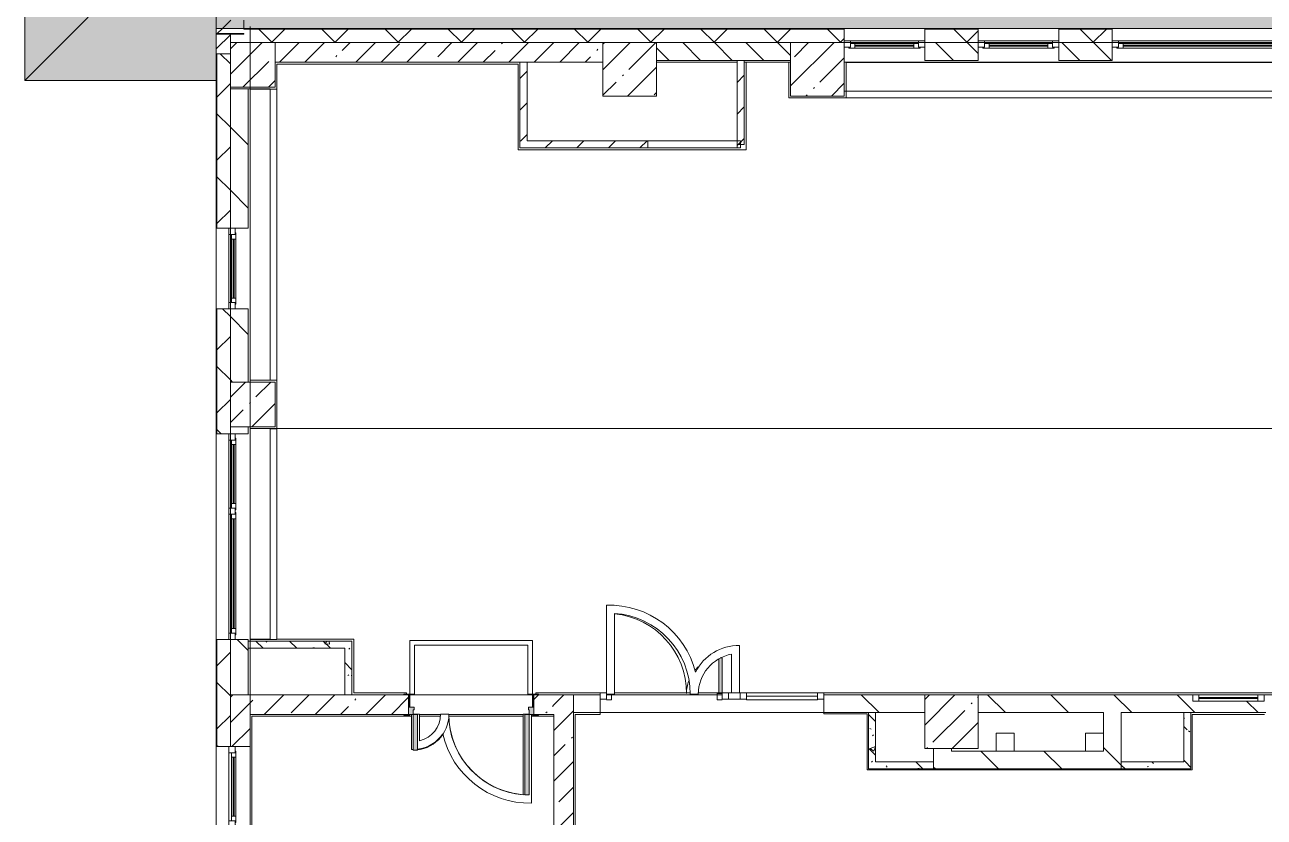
# Model space of a CAD drawing. Header units: millimetres. Extents: x 36059 to 234328, y -8553 to 29000.
# Drawn here: x 104907 to 118778, y 6530 to 15398 of the extents above; entities that cross this region are included whole.
import ezdxf

# ---------------------------------------------------------------- set-up
doc = ezdxf.new("R2010")
doc.units = ezdxf.units.MM
for name, color, linetype, lineweight in [('A-DETL-5', 7, 'Continuous', 5), ('A-GENM', 7, 'Continuous', 5), ('A-GLAZ-2', 7, 'Continuous', 5), ('A-GLAZ-CURT-3', 7, 'Continuous', 5), ('A-GLAZ-CWMG-3', 7, 'Continuous', 5), ('A-WALL', 7, 'Continuous', 9), ('A-WALL-3', 7, 'Continuous', 5), ('I-WALL-4', 7, 'Continuous', 5), ('S-COLS-3', 7, 'Continuous', 5), ('Оси', 7, 'Continuous', 9)]:
    doc.layers.add(name, color=color, linetype=linetype, lineweight=lineweight)
doc.layers.add('A-DETL-GENF-2', color=7, linetype='Continuous', lineweight=9, true_color=0xc0c0c0, transparency=0.4)
for name, color, linetype, lineweight, true_color in [('A-DETL-GENF-3', 7, 'Continuous', 5, 0xaaaaaa), ('A-DOOR-1', 7, 'Continuous', 5, 0xaaaaaa), ('A-DOOR-2', 7, 'Continuous', 5, 0xe2e2e2), ('A-DOOR-FRAM-1', 7, 'Continuous', 5, 0xe2e2e2), ('A-DOOR-FRAM-2', 7, 'Continuous', 5, 0xaaaaaa), ('A-FLOR-2', 7, 'Continuous', 5, 0xaaaaaa), ('A-GENM-1', 7, 'Continuous', 5, 0x737373), ('A-WALL-4', 7, 'Continuous', 5, 0x737373), ('I-WALL-3', 7, 'Continuous', 5, 0x737373), ('I-WALL-5', 7, 'Continuous', 5, 0x787878)]:
    doc.layers.add(name, color=color, linetype=linetype, lineweight=lineweight, true_color=true_color)
pattern_1 = [(135, (107317.9, 0), (-353.553, -353.553), [])]
pattern_2 = [(45, (107317.9, 0), (-353.5534, 353.5534), []), (135, (107317.9, 0), (-353.5534, -353.5534), [])]
pattern_3 = [(45, (107317.9, 0), (-285.123, 285.123), []), (45, (107603, 0), (-285.123, 285.123), [504.031, -100.806, 16.764, -84.042])]
pattern_4 = [(135, (107317.9, 0), (-377.17, -377.17), [533.4, -88.9, 17.78, -88.9]), (135, (107317.9, 376.94), (-377.17, -377.17), []), (50, (107317.9, 0), (637.645, -55.787), [66.675, -733.425]), (355, (107317.9, 0), (-123.35, 668.7), [53.34, -586.74]), (100.451, (107371, -4.65), (514.3, 612.908), [56.665, -623.315]), (46.184, (107317.9, 177.8), (948.776, -147.15), [100.01, -1100.14]), (96.636, (107397, 165.5), (830.91, 865.997), [85, -934.97]), (351.184, (107317.9, 177.8), (830.92, 865.99), [80.01, -880.11]), (21, (107406.8, 133.35), (530.65, -357.928), [66.675, -733.425]), (326, (107406.8, 133.35), (216.308, 644.66), [53.34, -586.74]), (71.451, (107451, 103.5), (746.96, 286.724), [56.665, -623.315]), (37.5, (107317.9, 0), (10.8105, 295.9426), [16.764, -562.864, 16.764, -578.866, -588.962]), (37.5, (107317.9, 0), (10.8105, 295.9426), [-1175.258, 16.764, -572.198]), (7.5, (107317.9, 0), (233.869, 350.632), [16.764, -322.834, 16.764, -549.529, -224.472]), (7.5, (107317.9, 0), (233.869, 350.632), [-905.891, 16.764, -207.708]), (327.5, (107119.64, 0), (474.568, -20.0513), [16.764, -205.486, 16.764, -676.656, -920.115]), (327.5, (107119.64, 0), (474.568, -20.0513), [-915.67, 16.764, -903.351]), (317.5, (107030.74, 0), (518.452, 88.993), [16.764, -272.161, 16.764, -443.738, -653.415]), (317.5, (107030.74, 0), (518.452, 88.993), [-749.427, 16.764, -636.65])]
pattern_5 = [(45, (107317.9, 0), (-176.7767, 176.7767), [])]

# ---------------------------------------------------------------- blocks, each defined once
blk = doc.blocks.new('парапет1 - парапет-18629556-3_10_2_птичка')
at = {"layer": 'A-GENM'}
for p, q in [((-2411, 14773), (-2411, 27400)), ((-268, 14773), (-2411, 14773))]:
    blk.add_line(p, q, dxfattribs=at)
at = {"layer": 'A-GENM-1'}
for p, q in [((-2409, 14775), (-1702, 15482)), ((-268, 15482), (-268, 14775))]:
    blk.add_line(p, q, dxfattribs=at)
blk = doc.blocks.new('BSC_Колонна _Прямоугольная - 500х500-V95-3_10_2_птичка')
at = {"layer": 'S-COLS-3'}
h = blk.add_hatch(dxfattribs=at)
h.set_pattern_fill('FP_126', color=256, style=0, pattern_type=2)
h.set_pattern_definition([(45, (-140, -14950), (-285.123, 285.123), []), (45, (145.12, -14950), (-285.123, 285.123), [504.031, -100.806, 16.764, -84.042])])
h.paths.add_polyline_path([(-250, -250), (250, -250), (250, 250), (-250, 250)])
for p, q in [((250, 250), (-250, 250)), ((-250, 250), (-250, -250)), ((250, -250), (250, 250)), ((-250, -250), (250, -250))]:
    blk.add_line(p, q, dxfattribs=at)
blk = doc.blocks.new('120_Окно_СКБ_1Ст - 120_Окно_СКБ_1Ст 900х2500_h_-20664874-3_10_2_птичка')
at = {"layer": 'A-GLAZ-2'}
for p, q in [((-450, -127), (-450, -57)), ((-450, -57), (-380, -57)), ((450, -57), (-450, -57)), ((-380, -127), (-450, -127)), ((-450, -127), (-400, -127)), ((-380, -127), (-400, -127)), ((-400, -127), (-400, -137)), ((-400, -137), (400, -137)), ((400, -137), (-400, -137)), ((-380, -57), (-380, -127)), ((380, -87), (-380, -87)), ((-380, -87), (-380, -127)), ((-330, -137), (-330, -87)), ((-330, -107), (330, -107)), ((330, -117), (-330, -117)), ((330, -137), (330, -87)), ((380, -127), (380, -57)), ((380, -57), (450, -57)), ((380, -127), (380, -87)), ((450, -127), (380, -127)), ((400, -127), (380, -127)), ((400, -127), (450, -127)), ((400, -137), (400, -127)), ((450, -57), (450, -127))]:
    blk.add_line(p, q, dxfattribs=at)
blk = doc.blocks.new('120_Окно_СКБ_2Ст - 120_Окно_СКБ_2Ст 2100х2400 _мал створка справа_-22446225-3_10_2_птичка')
at = {"layer": 'A-GLAZ-2'}
for p, q in [((-1050, -127), (-1050, -57)), ((-1050, -57), (-980, -57)), ((1050, -57), (-1050, -57)), ((-980, -127), (-1050, -127)), ((-1050, -127), (-1000, -127)), ((-980, -127), (-1000, -127)), ((-1000, -127), (-1000, -137)), ((-1000, -137), (170, -137)), ((170, -137), (-1000, -137)), ((-980, -57), (-980, -127)), ((150, -87), (-980, -87)), ((-980, -87), (-980, -127)), ((-930, -137), (-930, -87)), ((-930, -107), (100, -107)), ((100, -117), (-930, -117)), ((100, -137), (100, -87)), ((150, -127), (150, -57)), ((150, -57), (220, -57)), ((150, -127), (150, -87)), ((220, -127), (150, -127)), ((170, -127), (150, -127)), ((170, -127), (200, -127)), ((170, -137), (170, -127)), ((220, -127), (200, -127)), ((200, -127), (200, -137)), ((200, -137), (1000, -137)), ((1000, -137), (200, -137)), ((220, -57), (220, -127)), ((980, -87), (220, -87)), ((220, -87), (220, -127)), ((270, -137), (270, -87)), ((270, -107), (930, -107)), ((930, -117), (270, -117)), ((930, -137), (930, -87)), ((980, -127), (980, -57)), ((980, -57), (1050, -57)), ((980, -127), (980, -87)), ((1050, -127), (980, -127)), ((1000, -127), (980, -127)), ((1000, -127), (1050, -127)), ((1000, -137), (1000, -127)), ((1050, -57), (1050, -127))]:
    blk.add_line(p, q, dxfattribs=at)
blk = doc.blocks.new('120_Окно_СКБ_2Ст - 120_Окно_СКБ_2Ст 2300х2500 _мал створка справа_-22272277-3_10_2_птичка')
at = {"layer": 'A-GLAZ-2'}
for p, q in [((-1150, -127), (-1150, -57)), ((-1150, -57), (-1080, -57)), ((1150, -57), (-1150, -57)), ((-1080, -127), (-1150, -127)), ((-1150, -127), (-1100, -127)), ((-1080, -127), (-1100, -127)), ((-1100, -127), (-1100, -137)), ((-1100, -137), (270, -137)), ((270, -137), (-1100, -137)), ((-1080, -57), (-1080, -127)), ((250, -87), (-1080, -87)), ((-1080, -87), (-1080, -127)), ((-1030, -137), (-1030, -87)), ((-1030, -107), (200, -107)), ((200, -117), (-1030, -117)), ((200, -137), (200, -87)), ((250, -127), (250, -57)), ((250, -57), (320, -57)), ((250, -127), (250, -87)), ((320, -127), (250, -127)), ((270, -127), (250, -127)), ((270, -127), (300, -127)), ((270, -137), (270, -127)), ((320, -127), (300, -127)), ((300, -127), (300, -137)), ((300, -137), (1100, -137)), ((1100, -137), (300, -137)), ((320, -57), (320, -127)), ((1080, -87), (320, -87)), ((320, -87), (320, -127)), ((370, -137), (370, -87)), ((370, -107), (1030, -107)), ((1030, -117), (370, -117)), ((1030, -137), (1030, -87)), ((1080, -127), (1080, -57)), ((1080, -57), (1150, -57)), ((1080, -127), (1080, -87)), ((1150, -127), (1080, -127)), ((1100, -127), (1080, -127)), ((1100, -127), (1150, -127)), ((1100, -137), (1100, -127)), ((1150, -57), (1150, -127))]:
    blk.add_line(p, q, dxfattribs=at)
blk = doc.blocks.new('110_Дверь_СКБ_2Ст - Д-1 Лестничная клетка EIS60-24280000-3_10_2_птичка')
at = {"layer": 'A-DOOR-2'}
for points in [[(-637.5, 1010), (-637.5, 110), (-587.5, 110), (-587.5, 1010)], [(612.5, 510), (612.5, 110), (662.5, 110), (662.5, 510)], [(712.5, 30), (697.5, 30), (697.5, -110), (712.5, -110)]]:
    blk.add_hatch(color=256, dxfattribs=at).paths.add_polyline_path(points)
h = blk.add_hatch(color=256, dxfattribs=at)
h.paths.add_polyline_path([(712.5, 110), (662.5, 110), (662.5, 60), (652.5, 60), (652.5, 30), (712.5, 30), (712.5, 39.7)])
h.paths.add_polyline_path([(-687.5, 110), (-687.5, 30), (-627.5, 30), (-627.5, 60), (-637.5, 60), (-637.5, 110)])
at = {"layer": 'A-DOOR-FRAM-1'}
for points in [[(-742.5, 118), (-742.5, 110), (-672.5, 110), (-672.5, 118)], [(-672.5, 30), (-687.5, 30), (-687.5, -110), (-672.5, -110)], [(767.5, 118), (697.5, 118), (697.5, 110), (767.5, 110)], [(-672.5, -110), (-742.5, -110), (-742.5, -118), (-672.5, -118)], [(697.5, -110), (697.5, -118), (767.5, -118), (767.5, -110)]]:
    blk.add_hatch(color=256, dxfattribs=at).paths.add_polyline_path(points)
at = {"layer": 'A-DOOR-1'}
for p, q in [((-637.5, 1010), (-637.5, 110)), ((-587.5, 1010), (-637.5, 1010)), ((-587.5, 110), (-587.5, 1010)), ((662.5, 510), (612.5, 510)), ((612.5, 510), (612.5, 110)), ((662.5, 110), (662.5, 510)), ((-637.5, 110), (-587.5, 110)), ((612.5, 110), (662.5, 110))]:
    blk.add_line(p, q, dxfattribs=at)
for centre, radius, start, end in [((-637.5, 110), 900, 0, 90), ((662.5, 110), 400, 90, 180)]:
    blk.add_arc(centre, radius, start, end, dxfattribs=at)
at = {"layer": 'A-DOOR-FRAM-2'}
for p, q in [((-672.5, 118), (-742.5, 118)), ((-742.5, 118), (-742.5, 110)), ((-742.5, 110), (-672.5, 110)), ((-637.5, 110), (-687.5, 110)), ((-687.5, 110), (-687.5, 30)), ((-687.5, 30), (-627.5, 30)), ((-672.5, 30), (-687.5, 30)), ((-687.5, 30), (-687.5, -110)), ((-672.5, 110), (-672.5, 118)), ((-672.5, -110), (-672.5, 30)), ((-637.5, 60), (-637.5, 110)), ((-627.5, 60), (-637.5, 60)), ((-627.5, 30), (-627.5, 60)), ((662.5, 60), (652.5, 60)), ((652.5, 60), (652.5, 30)), ((652.5, 30), (712.5, 30)), ((662.5, 110), (662.5, 60)), ((712.5, 110), (662.5, 110)), ((767.5, 118), (697.5, 118)), ((697.5, 118), (697.5, 110)), ((697.5, 110), (767.5, 110)), ((712.5, 30), (697.5, 30)), ((697.5, 30), (697.5, -110)), ((712.5, 30), (712.5, 110)), ((712.5, -110), (712.5, 30)), ((767.5, 110), (767.5, 118)), ((-672.5, -110), (-742.5, -110)), ((-742.5, -110), (-742.5, -118)), ((-742.5, -118), (-672.5, -118)), ((-687.5, -110), (-672.5, -110)), ((-672.5, -118), (-672.5, -110)), ((697.5, -110), (712.5, -110)), ((767.5, -110), (697.5, -110)), ((697.5, -110), (697.5, -118)), ((697.5, -118), (767.5, -118)), ((767.5, -118), (767.5, -110))]:
    blk.add_line(p, q, dxfattribs=at)
blk = doc.blocks.new('120_Окно_СКБ_2Ст - 120_Окно_СКБ_2Ст 3100х2500 _мал_створка слева_ 2-V121-3_10_2_птичка')
at = {"layer": 'A-GLAZ-2'}
for p, q in [((-1550, -127), (-1550, -57)), ((-1550, -57), (-1480, -57)), ((1550, -57), (-1550, -57)), ((-1480, -127), (-1550, -127)), ((-1550, -127), (-1500, -127)), ((-1480, -127), (-1500, -127)), ((-1500, -127), (-1500, -137)), ((-1500, -137), (670, -137)), ((670, -137), (-1500, -137)), ((-1480, -57), (-1480, -127)), ((650, -87), (-1480, -87)), ((-1480, -87), (-1480, -127)), ((-1430, -137), (-1430, -87)), ((-1430, -107), (600, -107)), ((600, -117), (-1430, -117)), ((600, -137), (600, -87)), ((650, -127), (650, -57)), ((650, -57), (720, -57)), ((650, -127), (650, -87)), ((720, -127), (650, -127)), ((670, -127), (650, -127)), ((670, -127), (700, -127)), ((670, -137), (670, -127)), ((720, -127), (700, -127)), ((700, -127), (700, -137)), ((700, -137), (1500, -137)), ((1500, -137), (700, -137)), ((720, -57), (720, -127)), ((1480, -87), (720, -87)), ((720, -87), (720, -127)), ((770, -137), (770, -87)), ((770, -107), (1430, -107)), ((1430, -117), (770, -117)), ((1430, -137), (1430, -87)), ((1480, -127), (1480, -57)), ((1480, -57), (1550, -57)), ((1480, -127), (1480, -87)), ((1550, -127), (1480, -127)), ((1500, -127), (1480, -127)), ((1500, -127), (1550, -127)), ((1500, -137), (1500, -127)), ((1550, -57), (1550, -127))]:
    blk.add_line(p, q, dxfattribs=at)
blk = doc.blocks.new('BSC_Колонна _Прямоугольная - 600х600-V178-3_10_2_птичка')
at = {"layer": 'S-COLS-3'}
h = blk.add_hatch(dxfattribs=at)
h.set_pattern_fill('FP_172', color=256, style=0, pattern_type=2)
h.set_pattern_definition([(45, (-7960, -7600), (-285.123, 285.123), []), (45, (-7674.88, -7600), (-285.123, 285.123), [504.031, -100.806, 16.764, -84.042])])
h.paths.add_polyline_path([(-300, -300), (300, -300), (300, 300), (-300, 300)])
for p, q in [((300, 300), (-300, 300)), ((-300, 300), (-300, -300)), ((300, -300), (300, 300)), ((-300, -300), (300, -300))]:
    blk.add_line(p, q, dxfattribs=at)
blk = doc.blocks.new('120_Окно_СКБ_1Ст - 120_Окно_СКБ_1Ст_900х2500_h_-20705657-3_10_2_птичка')
at = {"layer": 'A-GLAZ-2'}
for p, q in [((-450, -127), (-450, -57)), ((-450, -57), (-380, -57)), ((450, -57), (-450, -57)), ((-380, -127), (-450, -127)), ((-450, -127), (-400, -127)), ((-380, -127), (-400, -127)), ((-400, -127), (-400, -137)), ((-400, -137), (400, -137)), ((400, -137), (-400, -137)), ((-380, -57), (-380, -127)), ((380, -87), (-380, -87)), ((-380, -87), (-380, -127)), ((-330, -137), (-330, -87)), ((-330, -107), (330, -107)), ((330, -117), (-330, -117)), ((330, -137), (330, -87)), ((380, -127), (380, -57)), ((380, -57), (450, -57)), ((380, -127), (380, -87)), ((450, -127), (380, -127)), ((400, -127), (380, -127)), ((400, -127), (450, -127)), ((400, -137), (400, -127)), ((450, -57), (450, -127))]:
    blk.add_line(p, q, dxfattribs=at)
blk = doc.blocks.new('BSC_Колонна _Прямоугольная - 500х500-V186-3_10_2_птичка')
at = {"layer": 'S-COLS-3'}
h = blk.add_hatch(dxfattribs=at)
h.set_pattern_fill('FP_182', color=256, style=0, pattern_type=2)
h.set_pattern_definition([(45, (-140, -11150), (-285.123, 285.123), []), (45, (145.12, -11150), (-285.123, 285.123), [504.031, -100.806, 16.764, -84.042])])
h.paths.add_polyline_path([(-136, -250), (250, -250), (250, 250), (-250, 250), (-250, -250)])
for p, q in [((250, 250), (-250, 250)), ((-250, 250), (-250, -250)), ((250, -250), (250, 250)), ((-250, -250), (250, -250))]:
    blk.add_line(p, q, dxfattribs=at)
blk = doc.blocks.new('Прямоугольный импост - 50 x 70 мм-V217-3_10_2_птичка')
at = {"layer": 'A-GLAZ-CWMG-3'}
for p, q in [((-70, 35), (0, 35)), ((-70, -35), (-70, 35)), ((0, 35), (0, -35)), ((0, -35), (-70, -35))]:
    blk.add_line(p, q, dxfattribs=at)
blk = doc.blocks.new('Дверь_Витражная_остекление_ - ДВН_ДАО_Главный вход_1200 в свету-V218-3_10_2_птичка')
at = {"layer": 'A-DOOR-2'}
blk.add_hatch(color=256, dxfattribs=at).paths.add_polyline_path([(626, 30), (647, 35), (647, 430), (635, 430), (607, 416), (607, 30), (620, 30)])
at = {"layer": 'A-DETL-GENF-3'}
for p, q in [((647, 430), (635, 430)), ((647, 35), (647, 430)), ((607, 416), (607, 30)), ((-592, -40), (-592, 23)), ((592, -40), (592, 30)), ((592, 30), (647, 30)), ((607, 30), (647, 30)), ((-647, -40), (-592, -40)), ((647, -40), (592, -40))]:
    blk.add_line(p, q, dxfattribs=at)
at = {"layer": 'A-DOOR-1'}
blk.add_line((647, 430), (647, 35), dxfattribs=at)
for centre, radius, start, end in [((-647, 30), 895, 360, 84.2645), ((647, 30), 400, 90, 93.429), ((647, 30), 400, 132.2351, 140.3871), ((647, 30), 400, 159.4182, 180)]:
    blk.add_arc(centre, radius, start, end, dxfattribs=at)
blk = doc.blocks.new('Системная панель - Стемалит - 40мм-32257327-3_10_2_птичка')
at = {"layer": 'A-GLAZ-CURT-3'}
for p, q in [((65, 35), (-65, 35)), ((-65, 35), (-65, -35)), ((65, -35), (65, 35)), ((-65, -35), (65, -35))]:
    blk.add_line(p, q, dxfattribs=at)
blk = doc.blocks.new('Прямоугольный импост - 50 x 70 мм-31687886-3_10_2_птичка')
at = {"layer": 'A-GLAZ-CWMG-3'}
for p, q in [((-35, 35), (35, 35)), ((-35, -35), (-35, 35)), ((35, 35), (35, -35)), ((35, -35), (-35, -35))]:
    blk.add_line(p, q, dxfattribs=at)
blk = doc.blocks.new('Прямоугольный импост - 50 x 70 мм-31701779-3_10_2_птичка')
at = {"layer": 'A-GLAZ-CWMG-3'}
for p, q in [((0, 35), (-70, 35)), ((-70, 35), (-70, -35)), ((0, -35), (0, 35)), ((-70, -35), (0, -35))]:
    blk.add_line(p, q, dxfattribs=at)
blk = doc.blocks.new('Системная панель - Стекло - 40мм-V219-3_10_2_птичка')
at = {"layer": 'A-GLAZ-CURT-3'}
for p, q in [((397.5, 0), (-397.5, 0)), ((-397.5, 0), (-397.5, -40)), ((397.5, -40), (397.5, 0)), ((-397.5, -40), (397.5, -40))]:
    blk.add_line(p, q, dxfattribs=at)
blk = doc.blocks.new('Прямоугольный импост - 50 x 70 мм-31702100-3_10_2_птичка')
at = {"layer": 'A-GLAZ-CWMG-3'}
for p, q in [((-35, 35), (35, 35)), ((-35, -35), (-35, 35)), ((35, 35), (35, -35)), ((35, -35), (-35, -35))]:
    blk.add_line(p, q, dxfattribs=at)
blk = doc.blocks.new('Прямоугольный импост - 50 x 70 мм-31720914-3_10_2_птичка')
at = {"layer": 'A-GLAZ-CWMG-3'}
blk.add_line((32940, 7920), (32145, 7920), dxfattribs=at)
blk = doc.blocks.new('120_Окно_СКБ_1Ст - 120_Окно_СКБ_1Ст 400х800 EI30-24230873-3_10_2_птичка')
at = {"layer": 'A-GLAZ-2'}
for p, q in [((-400, 30), (-400, 100)), ((-400, 100), (-330, 100)), ((400, 100), (-400, 100)), ((-330, 30), (-400, 30)), ((-400, 30), (400, 30)), ((-330, 100), (-330, 30)), ((330, 70), (-330, 70)), ((330, 60), (-330, 60)), ((330, 30), (330, 100)), ((330, 100), (400, 100)), ((400, 30), (330, 30)), ((400, 100), (400, 30))]:
    blk.add_line(p, q, dxfattribs=at)
blk = doc.blocks.new('Зашивка приборов отопления34 - Зашивка приборов отопления-33324488-3_10_2_птичка')
at = {"layer": 'A-WALL-3'}
for p, q in [((34188, 26888), (34188, 26567)), ((40348, 26888), (34188, 26888)), ((40348, 26567), (40348, 26888)), ((34188, 26567), (40348, 26567)), ((40348, 26567), (34188, 26567)), ((34188, 26567), (34188, 26492)), ((40348, 26492), (40348, 26567)), ((34188, 26492), (40348, 26492))]:
    blk.add_line(p, q, dxfattribs=at)
blk = doc.blocks.new('Зашивка приборов отопления35 - Зашивка приборов отопления-33324623-3_10_2_птичка')
at = {"layer": 'A-WALL-3'}
for p, q in [((34188, 26793), (34188, 26567)), ((37448, 26793), (34188, 26793)), ((37448, 26567), (37448, 26793)), ((34188, 26567), (37448, 26567)), ((37448, 26567), (34188, 26567)), ((34188, 26567), (34188, 26492)), ((37448, 26492), (37448, 26567)), ((34188, 26492), (37448, 26492))]:
    blk.add_line(p, q, dxfattribs=at)
blk = doc.blocks.new('Зашивка приборов отопления36 - Зашивка приборов отопления-33324807-3_10_2_птичка')
at = {"layer": 'A-WALL-3'}
for p, q in [((34188, 26793), (34188, 26567)), ((36549, 26793), (34188, 26793)), ((36549, 26567), (36549, 26793)), ((34188, 26567), (36549, 26567)), ((36545, 26567), (34188, 26567)), ((34188, 26567), (34188, 26492)), ((36545, 26492), (36545, 26567)), ((34188, 26492), (36545, 26492))]:
    blk.add_line(p, q, dxfattribs=at)

msp = doc.modelspace()

# ---------------------------------------------------------------- hatches: boundary and pattern name
at = {"layer": 'A-DETL-GENF-2'}
msp.add_hatch(color=256, dxfattribs=at).paths.add_polyline_path([(106390.1, 14774.9), (107049.9, 14774.9), (107049.9, 15358), (146077.9, 15358), (146077.9, 23888.3), (141246, 23888.3), (141246, 27398.1), (104908.8, 27398.1), (104908.8, 14774.9), (105924, 14774.9)])
at = {"layer": 'A-WALL-3'}
h = msp.add_hatch(dxfattribs=at)
h.set_pattern_fill('FP_109', color=256, style=0, pattern_type=2)
h.set_pattern_definition(pattern_2)
h.paths.add_polyline_path([(134356.3, 15200), (139427.9, 15200), (139427.9, 15350), (137334.9, 15349), (137334.9, 15288), (137327.9, 15285), (136554.9, 15288), (136554.9, 15350), (132928.1, 15349), (132928.1, 15288), (132921.1, 15285), (131748.1, 15288), (131748.1, 15350), (127107.9, 15349), (127107.9, 15288), (127100.9, 15285), (126327.9, 15288), (126327.9, 15350), (122100.9, 15349), (122100.9, 15288), (122093.9, 15285), (121920.9, 15288), (121920.7, 15350), (120177.9, 15350), (120177.9, 15200), (133727.9, 15200)])
h.paths.add_polyline_path([(145628, 15200), (145628, 15350), (145127.9, 15350), (145127.9, 15200), (145542.7, 15200)])
h.paths.add_polyline_path([(141977.9, 15200), (142727.9, 15200), (142727.9, 15350), (141977.9, 15350)])
h.paths.add_polyline_path([(140927.9, 15200), (141077.9, 15200), (141077.9, 15350), (140927.9, 15350), (140927.9, 15270.2)])
h.paths.add_polyline_path([(116477.9, 15200), (117077.9, 15200), (117077.9, 15350), (116477.9, 15350)])
h.paths.add_polyline_path([(113847.8, 15200), (114077.9, 15200), (114077.9, 15350), (107357.9, 15350), (107357.9, 15293), (107207.9, 15293), (107207.9, 15200), (113477.9, 15200)])
h.paths.add_polyline_path([(115577.9, 15200), (115577.9, 15350), (114977.9, 15350), (114977.9, 15200)])
h.paths.add_polyline_path([(140327.9, 15200), (140557.9, 15200), (140552.9, 15350), (140327.9, 15350), (140327.9, 15270.2)])
h = msp.add_hatch(dxfattribs=at)
h.set_pattern_fill('FP_107', color=256, style=0, pattern_type=2)
h.set_pattern_definition([(135, (107317.9, 0), (-176.7767, -176.7767), [])])
h.paths.add_polyline_path([(120373.2, 15000), (121027.9, 15000), (121027.9, 15200), (120177.9, 15200), (120177.9, 15000), (120279.1, 15000)])
h.paths.add_polyline_path([(111977.9, 15000), (113477.9, 15000), (113477.9, 15200), (111977.9, 15200)])
h.paths.add_polyline_path([(116644.4, 15000), (117077.9, 15000), (117077.9, 15200), (116477.9, 15200), (116477.9, 15000)])
h.paths.add_polyline_path([(115577.9, 15000), (115577.9, 15200), (114977.9, 15200), (114977.9, 15000)])
h = msp.add_hatch(dxfattribs=at)
h.set_pattern_fill('FP_109', color=256, style=0, pattern_type=2)
h.set_pattern_definition(pattern_2)
h.paths.add_polyline_path([(107049.9, 14973), (107057.9, 14973), (107057.9, 15073), (107049.9, 15073)])
h = msp.add_hatch(dxfattribs=at)
h.set_pattern_fill('FP_109', color=256, style=0, pattern_type=2)
h.set_pattern_definition(pattern_2)
h.paths.add_polyline_path([(107057.9, -100), (107207.9, -100), (107207.9, 5220), (107057.9, 5220), (107057.9, 1965.8)])
h.paths.add_polyline_path([(107057.9, 7320), (107207.9, 7320), (107207.9, 8520), (107057.9, 8520), (107057.9, 7750.3)])
h.paths.add_polyline_path([(107207.9, 10820), (107207.9, 12220), (107057.9, 12220), (107057.9, 10820)])
h.paths.add_polyline_path([(107207.9, 13120), (107207.9, 15073), (107057.9, 15073), (107057.9, 13120)])
h = msp.add_hatch(dxfattribs=at)
h.set_pattern_fill('FP_109', color=256, style=0, pattern_type=2)
h.set_pattern_definition(pattern_2)
h.paths.add_polyline_path([(107057.9, 14923), (107057.9, 14973), (107049.9, 14973), (107049.9, 14923)])
at = {"layer": 'I-WALL-4'}
h = msp.add_hatch(dxfattribs=at)
h.set_pattern_fill('FP_109', color=256, style=0, pattern_type=2)
h.set_pattern_definition(pattern_2)
h.paths.add_polyline_path([(107357.9, 15358), (107357.9, 15450), (107049.9, 15450), (107049.9, 15358), (107322.3, 15358)])
h = msp.add_hatch(dxfattribs=at)
h.set_pattern_fill('FP_109', color=256, style=0, pattern_type=2)
h.set_pattern_definition(pattern_2)
h.paths.add_polyline_path([(107049.9, 15300), (107357.9, 15300), (107357.9, 15358), (107049.9, 15358), (107049.9, 15341.3)])
h = msp.add_hatch(dxfattribs=at)
h.set_pattern_fill('FP_105', color=256, style=0, pattern_type=2)
h.set_pattern_definition(pattern_3)
h.paths.add_polyline_path([(107057.9, 15073), (107207.9, 15073), (107207.9, 15293), (107049.9, 15293), (107054.9, 15073)])
h = msp.add_hatch(dxfattribs=at)
h.set_pattern_fill('FP_105', color=256, style=0, pattern_type=2)
h.set_pattern_definition(pattern_3)
h.paths.add_polyline_path([(111377.9, 14980), (111377.9, 15200), (107707.9, 15200), (107707.9, 14980), (110527.9, 14980)])
h = msp.add_hatch(dxfattribs=at)
h.set_pattern_fill('FP_110', color=256, style=0, pattern_type=2)
h.set_pattern_definition(pattern_5)
h.paths.add_polyline_path([(112957.9, 14060), (112957.9, 15000), (112877.9, 15000), (112877.9, 14060)])
h = msp.add_hatch(dxfattribs=at)
h.set_pattern_fill('FP_110', color=256, style=0, pattern_type=2)
h.set_pattern_definition(pattern_5)
h.paths.add_polyline_path([(110527.9, 14100), (110527.9, 14980), (110447.9, 14980), (110447.9, 14100)])
h = msp.add_hatch(dxfattribs=at)
h.set_pattern_fill('FP_108', color=256, style=0, pattern_type=2)
h.set_pattern_definition(pattern_1)
h.paths.add_polyline_path([(107207.9, 7900), (107407.9, 7900), (107407.9, 8520), (107207.9, 8520), (107207.9, 8328.8)])
h.paths.add_polyline_path([(107207.9, 10820), (107407.9, 10820), (107407.9, 10900), (107207.9, 10900)])
h.paths.add_polyline_path([(107407.9, 11400), (107407.9, 12220), (107207.9, 12220), (107207.9, 11400), (107322.3, 11400)])
h.paths.add_polyline_path([(107207.9, 13120), (107407.9, 13120), (107407.9, 14680), (107207.9, 14680), (107207.9, 13534.8)])
h = msp.add_hatch(dxfattribs=at)
h.set_pattern_fill('FP_110', color=256, style=0, pattern_type=2)
h.set_pattern_definition(pattern_5)
h.paths.add_polyline_path([(112917.9, 14020), (112917.9, 14100), (112877.9, 14100), (112877.9, 14020)])
h.paths.add_polyline_path([(111877.9, 14020), (111877.9, 14100), (110447.9, 14100), (110447.9, 14020)])
h = msp.add_hatch(dxfattribs=at)
h.set_pattern_fill('FP_105', color=256, style=0, pattern_type=2)
h.set_pattern_definition(pattern_3)
h.paths.add_polyline_path([(107207.9, -100), (107427.9, -100), (107427.9, 5220), (107207.9, 5220), (107207.9, 1965.8)])
h.paths.add_polyline_path([(107427.9, 7320), (107427.9, 7900), (107207.9, 7900), (107207.9, 7320)])
h = msp.add_hatch(dxfattribs=at)
h.set_pattern_fill('FP_105', color=256, style=0, pattern_type=2)
h.set_pattern_definition(pattern_3)
h.paths.add_polyline_path([(107427.9, 7680), (109202.9, 7680), (109202.9, 7900), (107427.9, 7900), (107427.9, 7750.3)])
h.paths.add_polyline_path([(110827.9, 7680), (110827.9, 7900), (110602.9, 7900), (110602.9, 7680), (110657.9, 7680)])
h = msp.add_hatch(dxfattribs=at)
h.set_pattern_fill('FP_105', color=256, style=0, pattern_type=2)
h.set_pattern_definition(pattern_3)
h.paths.add_polyline_path([(111047.9, -100), (111047.9, 7900), (110827.9, 7900), (110827.9, -100)])
h = msp.add_hatch(dxfattribs=at)
h.set_pattern_fill('FP_108', color=256, style=0, pattern_type=2)
h.set_pattern_definition(pattern_1)
h.paths.add_polyline_path([(123977.9, 7700), (123977.9, 7900), (122327.2, 7900), (122327.2, 7700), (123527.9, 7700)])
h.paths.add_polyline_path([(114977.9, 7700), (114977.9, 7900), (113847.9, 7900), (113847.9, 7700), (114428.9, 7700)])
h.paths.add_polyline_path([(115577.9, 7700), (119477.9, 7700), (119477.9, 7900), (118777.9, 7900), (118777.9, 7830), (117977.9, 7830), (117977.9, 7900), (115577.9, 7900), (115577.9, 7789.5)])
h.paths.add_polyline_path([(120887.2, 7700), (120887.2, 7900), (120077.9, 7900), (120077.9, 7700)])
h.paths.add_polyline_path([(111051.2, 7700), (111347.9, 7700), (111347.9, 7900), (111047.9, 7900), (111047.9, 7700)])
h = msp.add_hatch(dxfattribs=at)
h.set_pattern_fill('FP_108', color=256, style=0, pattern_type=2)
h.set_pattern_definition(pattern_1)
h.paths.add_polyline_path([(117177.9, 7070), (117177.9, 7700), (116977.9, 7700), (116977.9, 7070)])
h = msp.add_hatch(dxfattribs=at)
h.set_pattern_fill('FP_108', color=256, style=0, pattern_type=2)
h.set_pattern_definition(pattern_1)
h.paths.add_polyline_path([(115277.9, 7070), (115277.9, 7300), (115077.9, 7300), (115077.9, 7070)])
h = msp.add_hatch(dxfattribs=at)
h.set_pattern_fill('FP_108', color=256, style=0, pattern_type=2)
h.set_pattern_definition(pattern_1)
h.paths.add_polyline_path([(116977.9, 7070), (116977.9, 7270), (115277.9, 7270), (115277.9, 7070), (115712.2, 7070)])
at = {"layer": 'I-WALL-5'}
h = msp.add_hatch(dxfattribs=at)
h.set_pattern_fill('FP_115', color=256, style=0, pattern_type=2)
h.set_pattern_definition(pattern_4)
h.paths.add_polyline_path([(108487.9, 8420), (108567.9, 8420), (108567.9, 8500), (107407.9, 8500), (107407.9, 8420), (108254.5, 8420)])
h = msp.add_hatch(dxfattribs=at)
h.set_pattern_fill('FP_115', color=256, style=0, pattern_type=2)
h.set_pattern_definition(pattern_4)
h.paths.add_polyline_path([(108567.9, 7900), (108567.9, 8420), (108487.9, 8420), (108487.9, 7900)])
h = msp.add_hatch(dxfattribs=at)
h.set_pattern_fill('FP_115', color=256, style=0, pattern_type=2)
h.set_pattern_definition(pattern_4)
h.paths.add_polyline_path([(114428.9, 7070), (114428.9, 7700), (114348.9, 7700), (114348.9, 7070)])
h = msp.add_hatch(dxfattribs=at)
h.set_pattern_fill('FP_115', color=256, style=0, pattern_type=2)
h.set_pattern_definition(pattern_4)
h.paths.add_polyline_path([(117957.9, 7150), (117957.9, 7700), (117877.9, 7700), (117877.9, 7150)])
h = msp.add_hatch(dxfattribs=at)
h.set_pattern_fill('FP_115', color=256, style=0, pattern_type=2)
h.set_pattern_definition(pattern_4)
h.paths.add_polyline_path([(115077.9, 7070), (115077.9, 7150), (114428.9, 7150), (114428.9, 7070)])
h = msp.add_hatch(dxfattribs=at)
h.set_pattern_fill('FP_115', color=256, style=0, pattern_type=2)
h.set_pattern_definition(pattern_4)
h.paths.add_polyline_path([(117177.9, 7070), (117957.9, 7070), (117957.9, 7150), (117177.9, 7150)])
at = {"layer": 'S-COLS-3'}
h = msp.add_hatch(dxfattribs=at)
h.set_pattern_fill('FP_105', color=256, style=0, pattern_type=2)
h.set_pattern_definition(pattern_3)
h.paths.add_polyline_path([(111977.9, 14600), (111977.9, 15200), (111377.9, 15200), (111377.9, 14600)])
h = msp.add_hatch(dxfattribs=at)
h.set_pattern_fill('FP_105', color=256, style=0, pattern_type=2)
h.set_pattern_definition(pattern_3)
h.paths.add_polyline_path([(114077.9, 14600), (114077.9, 15200), (113477.9, 15200), (113477.9, 14600), (113847.8, 14600)])

# ---------------------------------------------------------------- linework, layer by layer
at = {"layer": 'A-DETL-5'}
for p, q in [((104908.8, 27398.1), (104908.8, 14774.9)), ((107049.9, 14774.9), (107049.9, 15358)), ((107049.9, 15358), (145628, 15358)), ((104908.8, 14774.9), (107049.9, 14774.9))]:
    msp.add_line(p, q, dxfattribs=at)
at = {"layer": 'A-FLOR-2'}
for p, q in [((110428.9, 14959), (107728.9, 14959)), ((107728.9, 14959), (107728.9, 14679)), ((110428.9, 13999), (110428.9, 14959)), ((113457.9, 14979), (112978.9, 14979)), ((112978.9, 14979), (112978.9, 13999)), ((113457.9, 14580), (113457.9, 14979)), ((120259.1, 14980), (114077.9, 14980)), ((107427.9, 14680), (107427.9, 11420)), ((107652.9, 14680), (107427.9, 14680)), ((107652.9, 11420), (107652.9, 14680)), ((114097.9, 14580), (113457.9, 14580)), ((114077.9, 14655), (120259.1, 14655)), ((114097.9, 14655), (114097.9, 14580)), ((112978.9, 13999), (110428.9, 13999)), ((107427.9, 11420), (107652.9, 11420)), ((107728.9, 11419), (107728.9, 10880)), ((107428.9, 10880), (107428.9, 8521)), ((107652.9, 10880), (107428.9, 10880)), ((107652.9, 8521), (107652.9, 10880)), ((120279.1, 10880), (107653.9, 10880)), ((111416, 8902), (111416, 7920)), ((111506, 7907.6), (111506, 8810.8)), ((107428.9, 8521), (107652.9, 8521)), ((107728.9, 8521), (108587.9, 8521)), ((108587.9, 8521), (108587.9, 7921)), ((109217.7, 8506.5), (109217.7, 7908)), ((110587.6, 8506.5), (109217.7, 8506.5)), ((110587.6, 7906.5), (110587.6, 8506.5)), ((109267.7, 7906.5), (109267.7, 8456.5)), ((109267.7, 8456.5), (110537.6, 8456.5)), ((110537.6, 8456.5), (110537.6, 7906.5)), ((112817.7, 8354.4), (112817.7, 7920)), ((112905.2, 7920), (112905.2, 8451.5)), ((108587.9, 7921), (109177.9, 7921)), ((109177.9, 7921), (109177.9, 7908)), ((110627.9, 7908), (110627.9, 7920)), ((110627.9, 7920), (111347.9, 7920)), ((111417.9, 7907.6), (111506, 7907.6)), ((111506, 7920), (112353.6, 7920)), ((112354.3, 7907.6), (112444.3, 7907.6)), ((112445.3, 7920), (112712.9, 7920)), ((120902.1, 7920), (113847.9, 7920)), ((109217.9, 7906.5), (109267.7, 7906.5)), ((110537.6, 7906.5), (110587.6, 7906.5)), ((109234.9, 7659), (107447.9, 7659)), ((107447.9, 7659), (107447.9, 5520)), ((109234.9, 7680), (109234.9, 7288.3)), ((109324.9, 7682.7), (109252.9, 7682.7)), ((109324.9, 7385.6), (109324.9, 7682.7)), ((109558.8, 7659), (109324.9, 7659)), ((109651.1, 7682.7), (109561.1, 7682.7)), ((110486.1, 7659), (109652.9, 7659)), ((110552.9, 7682.7), (110486.1, 7682.7)), ((110486.1, 7682.7), (110486.1, 6780.4)), ((110576.1, 6687.9), (110576.1, 7680)), ((110827.9, 7659), (110576.1, 7659)), ((111347.9, 7680), (111067.9, 7680)), ((111067.9, 7680), (111067.9, 140.5)), ((111347.9, 7700), (111347.9, 7680)), ((113847.9, 7685.5), (113847.9, 7700)), ((114332.9, 7685.5), (113847.9, 7685.5)), ((114332.9, 7060.5), (114332.9, 7685.5)), ((118782.9, 7680.5), (117972.9, 7680.5)), ((117972.9, 7680.5), (117972.9, 7060.5)), ((115777.9, 7470), (115977.9, 7470)), ((115777.9, 7270), (115777.9, 7470)), ((115977.9, 7470), (115977.9, 7270)), ((116777.9, 7470), (116977.9, 7470)), ((116777.9, 7270), (116777.9, 7470)), ((117972.9, 7060.5), (114332.9, 7060.5))]:
    msp.add_line(p, q, dxfattribs=at)
for centre, radius, start, end in [((111449.3, 7907.6), 995, 14.33829, 91.91881), ((111449.3, 7907.6), 905, 360, 86.40894), ((112898.3, 7907.6), 544, 89.27649, 153.06648), ((112898.3, 7907.6), 454, 100.22924, 180), ((109256.1, 7682.7), 305, 283.0427, 0), ((110556.1, 7682.7), 905, 180, 265.56313), ((109256.1, 7682.7), 395, 276.84991, 326.45952), ((110556.1, 7682.7), 995, 192.67054, 271.1511), ((109256.1, 7682.7), 395, 266.92799, 269.53797)]:
    msp.add_arc(centre, radius, start, end, dxfattribs=at)
at = {"layer": 'A-WALL'}
for p, q in [((107049.9, 15300), (107357.9, 15300)), ((107049.9, 15295), (107357.9, 15295)), ((107357.9, 15293), (107207.9, 15293)), ((107207.9, 15293), (107207.9, 15200)), ((107357.9, 15358), (107357.9, 15350)), ((114077.9, 15353), (107357.9, 15353)), ((114077.9, 15350), (107357.9, 15350)), ((107357.9, 15300), (107357.9, 15293)), ((115577.9, 15353), (114977.9, 15353)), ((115577.9, 15350), (114977.9, 15350)), ((117077.9, 15353), (116477.9, 15353)), ((117077.9, 15350), (116477.9, 15350)), ((113477.9, 15200), (111977.9, 15200)), ((111977.9, 15200), (113477.9, 15200)), ((115577.9, 15200), (114977.9, 15200)), ((114977.9, 15200), (115577.9, 15200)), ((117077.9, 15200), (116477.9, 15200)), ((116477.9, 15200), (117077.9, 15200)), ((107057.9, 15073), (107057.9, 13120)), ((107057.9, 15073), (107207.9, 15073)), ((112957.9, 15000), (112877.9, 15000)), ((107049.9, 14973), (107057.9, 14973)), ((107049.9, 14923), (107057.9, 14923)), ((107049.9, 14843), (107057.9, 14843)), ((107054.9, 14843), (107054.9, 13120)), ((110527.9, 14980), (110447.9, 14980)), ((107207.9, 13120), (107207.9, 14680)), ((107054.9, 12220), (107054.9, 10820)), ((107057.9, 12220), (107057.9, 10820)), ((107207.9, 11400), (107207.9, 12220)), ((107207.9, 10820), (107207.9, 10900)), ((107054.9, 8520), (107054.9, 7320)), ((107057.9, 8520), (107057.9, 7320)), ((107207.9, 7320), (107207.9, 8520)), ((107407.9, 8500), (107407.9, 8420)), ((107207.9, 7900), (107407.9, 7900)), ((108487.9, 7900), (108567.9, 7900)), ((111047.9, 7900), (111047.9, 7700)), ((114428.9, 7700), (114348.9, 7700)), ((117957.9, 7700), (117877.9, 7700)), ((115077.9, 7070), (115077.9, 7150)), ((117177.9, 7150), (117177.9, 7070))]:
    msp.add_line(p, q, dxfattribs=at)
at = {"layer": 'A-WALL-3'}
for p, q in [((114077.9, 15200), (114077.9, 15358)), ((114977.9, 15358), (114977.9, 15000)), ((115577.9, 15000), (115577.9, 15358)), ((116477.9, 15358), (116477.9, 15000)), ((117077.9, 15000), (117077.9, 15358)), ((107707.9, 15200), (111977.9, 15200)), ((111977.9, 15200), (111977.9, 15000)), ((113477.9, 15000), (113477.9, 15200)), ((114077.9, 15200), (113477.9, 15200)), ((116477.9, 15200), (115577.9, 15200)), ((120177.9, 15200), (117077.9, 15200)), ((111977.9, 15000), (112877.9, 15000)), ((112957.9, 15000), (113477.9, 15000)), ((114977.9, 15000), (115577.9, 15000)), ((116477.9, 15000), (117077.9, 15000)), ((107049.9, 14772.9), (107049.9, -258)), ((107207.9, 14680), (107207.9, 14700)), ((107049.9, 13120), (107207.9, 13120)), ((107207.9, 13120), (107207.9, 12220)), ((107207.9, 12220), (107049.9, 12220)), ((107049.9, 10820), (107207.9, 10820)), ((107207.9, 10820), (107207.9, 8520)), ((107207.9, 8520), (107049.9, 8520)), ((107049.9, 7320), (107207.9, 7320))]:
    msp.add_line(p, q, dxfattribs=at)
at = {"layer": 'A-WALL-4'}
msp.add_line((121850.9, 15358), (107357.9, 15358), dxfattribs=at)
at = {"layer": 'I-WALL-3'}
msp.add_line((107357.9, 15358), (107357.9, 15450), dxfattribs=at)
at = {"layer": 'I-WALL-4'}
for p, q in [((107049.9, 15293), (107207.9, 15293)), ((111377.9, 15200), (107707.9, 15200)), ((111377.9, 14980), (111377.9, 15200)), ((114077.9, 15200), (114977.9, 15200)), ((112877.9, 15000), (112877.9, 14020)), ((112957.9, 14060), (112957.9, 15000)), ((107707.9, 14980), (110447.9, 14980)), ((110447.9, 14980), (110447.9, 14020)), ((110527.9, 14100), (110527.9, 14980)), ((110527.9, 14980), (111377.9, 14980)), ((112877.9, 14980), (111977.9, 14980)), ((113477.9, 14980), (112957.9, 14980)), ((107427.9, 14680), (107207.9, 14680)), ((107407.9, 13120), (107407.9, 14680)), ((110447.9, 14020), (112917.9, 14020)), ((112917.9, 14100), (110527.9, 14100)), ((111877.9, 14020), (111877.9, 14100)), ((112877.9, 14060), (112957.9, 14060)), ((112917.9, 14020), (112917.9, 14100)), ((107207.9, 13120), (107407.9, 13120)), ((107207.9, 12220), (107207.9, 13120)), ((107407.9, 12220), (107207.9, 12220)), ((107407.9, 11400), (107407.9, 12220)), ((107427.9, 11420), (107427.9, 11400)), ((107207.9, 10820), (107407.9, 10820)), ((107207.9, 8520), (107207.9, 10820)), ((107407.9, 10820), (107407.9, 10900)), ((107427.9, 10900), (107427.9, 8500)), ((107407.9, 8520), (107207.9, 8520)), ((107407.9, 8500), (107407.9, 8520)), ((108567.9, 8500), (107407.9, 8500)), ((108567.9, 7900), (108567.9, 8500)), ((107407.9, 7900), (107407.9, 8420)), ((107407.9, 8420), (108487.9, 8420)), ((107427.9, 8420), (107427.9, 7900)), ((108487.9, 8420), (108487.9, 7900)), ((108487.9, 7900), (107407.9, 7900)), ((109147.9, 7900), (108567.9, 7900)), ((109217.9, 7900), (110587.9, 7900)), ((111347.9, 7900), (110657.9, 7900)), ((111347.9, 7700), (111347.9, 7900)), ((111417.9, 7900), (112712.9, 7900)), ((114977.9, 7900), (113847.9, 7900)), ((113847.9, 7900), (113847.9, 7700)), ((117977.9, 7900), (115577.9, 7900)), ((119477.9, 7900), (118777.9, 7900)), ((107427.9, 120), (107427.9, 7680)), ((107427.9, 7680), (109147.9, 7680)), ((109560.8, 7680), (109324.9, 7680)), ((110486.1, 7680), (109652.9, 7680)), ((110657.9, 7680), (110827.9, 7680)), ((110827.9, 7680), (110827.9, 120)), ((114348.9, 7700), (111047.9, 7700)), ((111047.9, -100), (111047.9, 7700)), ((114348.9, 7700), (114348.9, 7070)), ((114428.9, 7700), (114977.9, 7700)), ((114428.9, 7150), (114428.9, 7700)), ((115577.9, 7700), (116977.9, 7700)), ((116977.9, 7700), (116977.9, 7270)), ((117177.9, 7700), (117877.9, 7700)), ((117177.9, 7150), (117177.9, 7700)), ((117877.9, 7700), (117877.9, 7150)), ((117957.9, 7700), (118797.9, 7700)), ((117957.9, 7070), (117957.9, 7700)), ((107207.9, 7320), (107427.9, 7320)), ((115077.9, 7300), (115077.9, 7150)), ((115277.9, 7270), (115277.9, 7300)), ((116977.9, 7270), (115277.9, 7270)), ((115077.9, 7150), (114428.9, 7150)), ((117877.9, 7150), (117177.9, 7150)), ((114348.9, 7070), (117957.9, 7070))]:
    msp.add_line(p, q, dxfattribs=at)
at = {"layer": 'S-COLS-3'}
for p, q in [((111977.9, 15200), (111377.9, 15200)), ((111377.9, 15200), (111377.9, 14600)), ((111977.9, 14600), (111977.9, 15200)), ((114077.9, 15200), (113477.9, 15200)), ((113477.9, 15200), (113477.9, 15000)), ((114077.9, 14600), (114077.9, 15200)), ((113477.9, 15000), (113477.9, 14600)), ((111377.9, 14600), (111977.9, 14600)), ((113477.9, 14600), (114077.9, 14600))]:
    msp.add_line(p, q, dxfattribs=at)
at = {"layer": 'Оси'}
msp.add_line((107427.9, 5439), (107427.9, 15380), dxfattribs=at)

# ---------------------------------------------------------------- block references
at = {"layer": 'A-DOOR-1'}
msp.add_blockref('Дверь_Витражная_остекление_ - ДВН_ДАО_Главный вход_1200 в свету-V218-3_10_2_птичка', (112065.4, 7885), dxfattribs=at)
at = {"layer": 'A-DOOR-1', "rotation": 180}
msp.add_blockref('110_Дверь_СКБ_2Ст - Д-1 Лестничная клетка EIS60-24280000-3_10_2_птичка', (109915.4, 7790), dxfattribs=at)
at = {"layer": 'A-GENM'}
msp.add_blockref('парапет1 - парапет-18629556-3_10_2_птичка', (107317.9, 0), dxfattribs=at)
at = {"layer": 'A-GLAZ-2'}
for name, p in [('120_Окно_СКБ_1Ст - 120_Окно_СКБ_1Ст_900х2500_h_-20705657-3_10_2_птичка', (114527.9, 15275)), ('120_Окно_СКБ_1Ст - 120_Окно_СКБ_1Ст 900х2500_h_-20664874-3_10_2_птичка', (116027.9, 15275)), ('120_Окно_СКБ_2Ст - 120_Окно_СКБ_2Ст 3100х2500 _мал_створка слева_ 2-V121-3_10_2_птичка', (118627.9, 15275)), ('120_Окно_СКБ_1Ст - 120_Окно_СКБ_1Ст 400х800 EI30-24230873-3_10_2_птичка', (118377.9, 7800))]:
    msp.add_blockref(name, p, dxfattribs=at)
at = {"layer": 'A-GLAZ-2', "rotation": 89.99999999999991}
for name, p in [('120_Окно_СКБ_1Ст - 120_Окно_СКБ_1Ст 900х2500_h_-20664874-3_10_2_птичка', (107132.9, 12670)), ('120_Окно_СКБ_2Ст - 120_Окно_СКБ_2Ст 2300х2500 _мал створка справа_-22272277-3_10_2_птичка', (107132.9, 9670)), ('120_Окно_СКБ_2Ст - 120_Окно_СКБ_2Ст 2100х2400 _мал створка справа_-22446225-3_10_2_птичка', (107132.9, 6270))]:
    msp.add_blockref(name, p, dxfattribs=at)
at = {"layer": 'A-GLAZ-CURT-3'}
for name, p in [('Системная панель - Стемалит - 40мм-32257327-3_10_2_птичка', (112847.9, 7885)), ('Системная панель - Стекло - 40мм-V219-3_10_2_птичка', (113380.4, 7885))]:
    msp.add_blockref(name, p, dxfattribs=at)
at = {"layer": 'A-GLAZ-CWMG-3', "rotation": 180}
msp.add_blockref('Прямоугольный импост - 50 x 70 мм-31701779-3_10_2_птичка', (111347.9, 7885), dxfattribs=at)
at = {"layer": 'A-GLAZ-CWMG-3', "extrusion": (0, 0, -1), "rotation": 180}
for name, p in [('Прямоугольный импост - 50 x 70 мм-31687886-3_10_2_птичка', (-112747.9, 7885)), ('Прямоугольный импост - 50 x 70 мм-31702100-3_10_2_птичка', (-112947.9, 7885)), ('Прямоугольный импост - 50 x 70 мм-V217-3_10_2_птичка', (-113847.9, 7885))]:
    msp.add_blockref(name, p, dxfattribs=at)
at = {"layer": 'A-GLAZ-CWMG-3'}
msp.add_blockref('Прямоугольный импост - 50 x 70 мм-31720914-3_10_2_птичка', (80837.9, 0), dxfattribs=at)
at = {"layer": 'A-WALL-3'}
msp.add_blockref('Зашивка приборов отопления34 - Зашивка приборов отопления-33324488-3_10_2_птичка', (79911.1, -11912.4), dxfattribs=at)
at = {"layer": 'A-WALL-3', "rotation": 89.99999999999993}
for name, p in [('Зашивка приборов отопления35 - Зашивка приборов отопления-33324623-3_10_2_птичка', (134221.3, -22768.8)), ('Зашивка приборов отопления36 - Зашивка приборов отопления-33324807-3_10_2_птичка', (134221.3, -25668.8))]:
    msp.add_blockref(name, p, dxfattribs=at)
at = {"layer": 'S-COLS-3'}
for name, p in [('BSC_Колонна _Прямоугольная - 500х500-V95-3_10_2_птичка', (107457.9, 14950)), ('BSC_Колонна _Прямоугольная - 500х500-V186-3_10_2_птичка', (107457.9, 11150)), ('BSC_Колонна _Прямоугольная - 600х600-V178-3_10_2_птичка', (115277.9, 7600))]:
    msp.add_blockref(name, p, dxfattribs=at)

doc.saveas('drawing.dxf')
